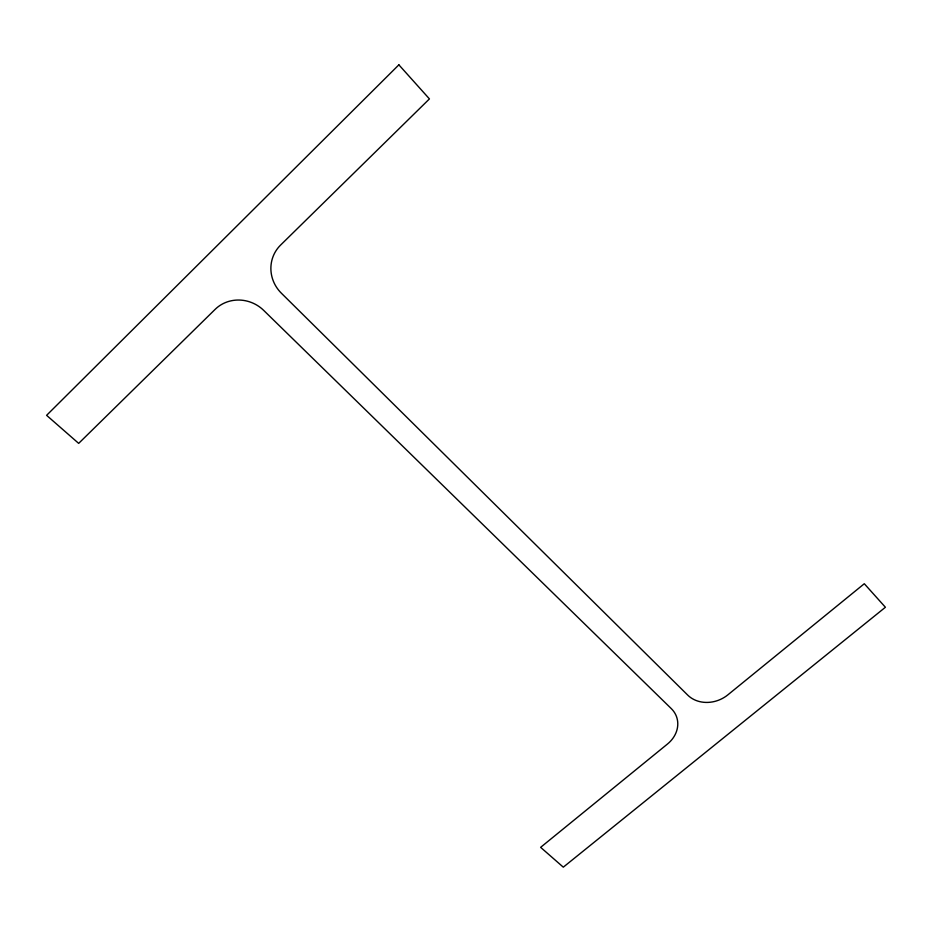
<?xml version="1.0" encoding="UTF-8"?>
<svg xmlns="http://www.w3.org/2000/svg" width="932" height="932" viewBox="0 0 932 932"><rect width="100%" height="100%" fill="white"/><g stroke="black" fill="none" stroke-linecap="round" stroke-linejoin="round"><path stroke-width="1.4" d="M398.873 64.832L46.6 415.334L78.672 443.376L215.21 309.296A34.472 32.492 27.3 0 1 263.686 310.379L671.308 708.635A28.88 24.558 -19.2 0 1 667.487 744.016L540.63 847.339L563.301 867.168L885.4 607.256L864.302 583.735L727.857 694.853A29.311 25.047 -23.2 0 1 687.758 695.144L281.359 293.184A34.775 33.529 36.4 0 1 280.602 245.069L429.431 98.909L398.873 64.832"/></g></svg>
